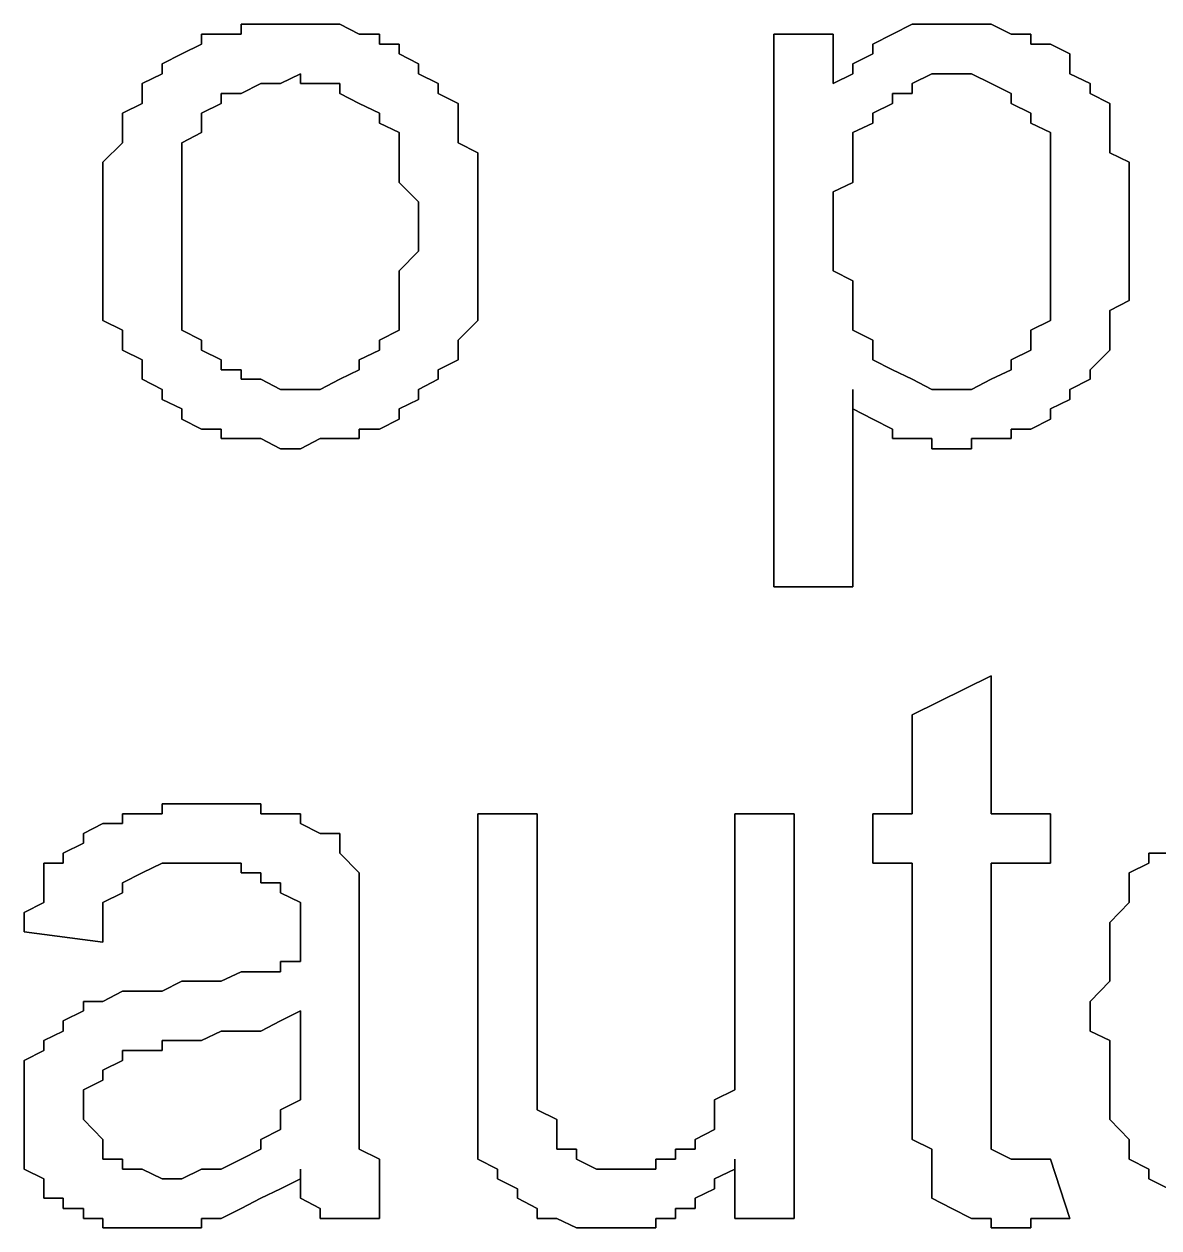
# Model space of a CAD drawing. Header units: metres. Extents: x 2.9 to 42.8, y 1.7 to 28.7.
# Drawn here: x 41.0422 to 41.245, y 14.9243 to 15.1395 of the extents above; entities that cross this region are included whole.
import ezdxf

# ---------------------------------------------------------------- set-up
doc = ezdxf.new("R2010")
doc.units = ezdxf.units.M
doc.layers.add('GRIS', color=8, linetype='Continuous')

msp = doc.modelspace()

# ---------------------------------------------------------------- linework, layer by layer
at = {"layer": 'GRIS', "lineweight": -3}
for points in [[(41.0845, 15.1395), (41.081, 15.1395), (41.0845, 15.1395)], [(41.081, 15.1395), (41.081, 15.1377), (41.081, 15.1395)], [(41.088, 15.1395), (41.0845, 15.1395), (41.088, 15.1395)], [(41.0916, 15.1395), (41.088, 15.1395), (41.0916, 15.1395)], [(41.0951, 15.1395), (41.0916, 15.1395), (41.0951, 15.1395)], [(41.0986, 15.1395), (41.0951, 15.1395), (41.0986, 15.1395)], [(41.1021, 15.1377), (41.0986, 15.1395), (41.1021, 15.1377)], [(41.2009, 15.1395), (41.1974, 15.1377), (41.2009, 15.1395)], [(41.2044, 15.1395), (41.2009, 15.1395), (41.2044, 15.1395)], [(41.208, 15.1395), (41.2044, 15.1395), (41.208, 15.1395)], [(41.2115, 15.1395), (41.208, 15.1395), (41.2115, 15.1395)], [(41.215, 15.1395), (41.2115, 15.1395), (41.215, 15.1395)], [(41.2186, 15.1377), (41.215, 15.1395), (41.2186, 15.1377)], [(41.0774, 15.1377), (41.0739, 15.1377), (41.0774, 15.1377)], [(41.0739, 15.1377), (41.0739, 15.1359), (41.0739, 15.1377)], [(41.081, 15.1377), (41.0774, 15.1377), (41.081, 15.1377)], [(41.1057, 15.1377), (41.1021, 15.1377), (41.1057, 15.1377)], [(41.1057, 15.1359), (41.1057, 15.1377), (41.1057, 15.1359)], [(41.1868, 15.1377), (41.1762, 15.1377), (41.1868, 15.1377)], [(41.1762, 15.1377), (41.1762, 15.0389), (41.1762, 15.1377)], [(41.1868, 15.1289), (41.1868, 15.1377), (41.1868, 15.1289)], [(41.1974, 15.1377), (41.1939, 15.1359), (41.1974, 15.1377)], [(41.2221, 15.1377), (41.2186, 15.1377), (41.2221, 15.1377)], [(41.2221, 15.1359), (41.2221, 15.1377), (41.2221, 15.1359)], [(41.0739, 15.1359), (41.0704, 15.1342), (41.0739, 15.1359)], [(41.1092, 15.1359), (41.1057, 15.1359), (41.1092, 15.1359)], [(41.1092, 15.1342), (41.1092, 15.1359), (41.1092, 15.1342)], [(41.1939, 15.1359), (41.1939, 15.1342), (41.1939, 15.1359)], [(41.2256, 15.1359), (41.2221, 15.1359), (41.2256, 15.1359)], [(41.2291, 15.1342), (41.2256, 15.1359), (41.2291, 15.1342)], [(41.0704, 15.1342), (41.0669, 15.1324), (41.0704, 15.1342)], [(41.1127, 15.1324), (41.1092, 15.1342), (41.1127, 15.1324)], [(41.1939, 15.1342), (41.1903, 15.1324), (41.1939, 15.1342)], [(41.2291, 15.1324), (41.2291, 15.1342), (41.2291, 15.1324)], [(41.0669, 15.1324), (41.0669, 15.1306), (41.0669, 15.1324)], [(41.1127, 15.1306), (41.1127, 15.1324), (41.1127, 15.1306)], [(41.1903, 15.1324), (41.1903, 15.1306), (41.1903, 15.1324)], [(41.2291, 15.1306), (41.2291, 15.1324), (41.2291, 15.1306)], [(41.0669, 15.1306), (41.0633, 15.1289), (41.0669, 15.1306)], [(41.0633, 15.1289), (41.0633, 15.1271), (41.0633, 15.1289)], [(41.081, 15.1271), (41.0845, 15.1289), (41.081, 15.1271)], [(41.0845, 15.1289), (41.088, 15.1289), (41.0845, 15.1289)], [(41.088, 15.1289), (41.0916, 15.1306), (41.088, 15.1289)], [(41.0916, 15.1306), (41.0916, 15.1289), (41.0916, 15.1306)], [(41.0916, 15.1289), (41.0951, 15.1289), (41.0916, 15.1289)], [(41.0951, 15.1289), (41.0986, 15.1289), (41.0951, 15.1289)], [(41.0986, 15.1289), (41.0986, 15.1271), (41.0986, 15.1289)], [(41.1162, 15.1289), (41.1127, 15.1306), (41.1162, 15.1289)], [(41.1162, 15.1271), (41.1162, 15.1289), (41.1162, 15.1271)], [(41.1903, 15.1306), (41.1868, 15.1289), (41.1903, 15.1306)], [(41.2009, 15.1289), (41.2044, 15.1306), (41.2009, 15.1289)], [(41.2009, 15.1271), (41.2009, 15.1289), (41.2009, 15.1271)], [(41.2044, 15.1306), (41.208, 15.1306), (41.2044, 15.1306)], [(41.208, 15.1306), (41.2115, 15.1306), (41.208, 15.1306)], [(41.2115, 15.1306), (41.215, 15.1289), (41.2115, 15.1306)], [(41.215, 15.1289), (41.2186, 15.1271), (41.215, 15.1289)], [(41.2327, 15.1289), (41.2291, 15.1306), (41.2327, 15.1289)], [(41.2327, 15.1271), (41.2327, 15.1289), (41.2327, 15.1271)], [(41.0633, 15.1271), (41.0633, 15.1253), (41.0633, 15.1271)], [(41.0774, 15.1253), (41.0774, 15.1271), (41.0774, 15.1253)], [(41.0774, 15.1271), (41.081, 15.1271), (41.0774, 15.1271)], [(41.0986, 15.1271), (41.1021, 15.1253), (41.0986, 15.1271)], [(41.1198, 15.1253), (41.1162, 15.1271), (41.1198, 15.1253)], [(41.1974, 15.1253), (41.1974, 15.1271), (41.1974, 15.1253)], [(41.1974, 15.1271), (41.2009, 15.1271), (41.1974, 15.1271)], [(41.2186, 15.1271), (41.2186, 15.1253), (41.2186, 15.1271)], [(41.2362, 15.1253), (41.2327, 15.1271), (41.2362, 15.1253)], [(41.0633, 15.1253), (41.0598, 15.1236), (41.0633, 15.1253)], [(41.0739, 15.1236), (41.0774, 15.1253), (41.0739, 15.1236)], [(41.1021, 15.1253), (41.1057, 15.1236), (41.1021, 15.1253)], [(41.1198, 15.1236), (41.1198, 15.1253), (41.1198, 15.1236)], [(41.1939, 15.1236), (41.1974, 15.1253), (41.1939, 15.1236)], [(41.2186, 15.1253), (41.2221, 15.1236), (41.2186, 15.1253)], [(41.2362, 15.1218), (41.2362, 15.1253), (41.2362, 15.1218)], [(41.0598, 15.1236), (41.0598, 15.1218), (41.0598, 15.1236)], [(41.0739, 15.1218), (41.0739, 15.1236), (41.0739, 15.1218)], [(41.1057, 15.1236), (41.1057, 15.1218), (41.1057, 15.1236)], [(41.1198, 15.1218), (41.1198, 15.1236), (41.1198, 15.1218)], [(41.1939, 15.1218), (41.1939, 15.1236), (41.1939, 15.1218)], [(41.2221, 15.1236), (41.2221, 15.1218), (41.2221, 15.1236)], [(41.0598, 15.1218), (41.0598, 15.1201), (41.0598, 15.1218)], [(41.0598, 15.1201), (41.0598, 15.1183), (41.0598, 15.1201)], [(41.0704, 15.1183), (41.0739, 15.1201), (41.0704, 15.1183)], [(41.0739, 15.1201), (41.0739, 15.1218), (41.0739, 15.1201)], [(41.1057, 15.1218), (41.1092, 15.1201), (41.1057, 15.1218)], [(41.1092, 15.1201), (41.1092, 15.1165), (41.1092, 15.1201)], [(41.1198, 15.1183), (41.1198, 15.1218), (41.1198, 15.1183)], [(41.1903, 15.1201), (41.1939, 15.1218), (41.1903, 15.1201)], [(41.1903, 15.1183), (41.1903, 15.1201), (41.1903, 15.1183)], [(41.2221, 15.1218), (41.2256, 15.1201), (41.2221, 15.1218)], [(41.2256, 15.1201), (41.2256, 15.1183), (41.2256, 15.1201)], [(41.2362, 15.1201), (41.2362, 15.1218), (41.2362, 15.1201)], [(41.2362, 15.1165), (41.2362, 15.1201), (41.2362, 15.1165)], [(41.0598, 15.1183), (41.0563, 15.1148), (41.0598, 15.1183)], [(41.0704, 15.1165), (41.0704, 15.1183), (41.0704, 15.1165)], [(41.1233, 15.1165), (41.1198, 15.1183), (41.1233, 15.1165)], [(41.1903, 15.1165), (41.1903, 15.1183), (41.1903, 15.1165)], [(41.2256, 15.1183), (41.2256, 15.1165), (41.2256, 15.1183)], [(41.0704, 15.113), (41.0704, 15.1165), (41.0704, 15.113)], [(41.1092, 15.1165), (41.1092, 15.1148), (41.1092, 15.1165)], [(41.1233, 15.1148), (41.1233, 15.1165), (41.1233, 15.1148)], [(41.1903, 15.113), (41.1903, 15.1165), (41.1903, 15.113)], [(41.2256, 15.1165), (41.2256, 15.113), (41.2256, 15.1165)], [(41.2397, 15.1148), (41.2362, 15.1165), (41.2397, 15.1148)], [(41.0563, 15.1148), (41.0563, 15.113), (41.0563, 15.1148)], [(41.1092, 15.1148), (41.1092, 15.113), (41.1092, 15.1148)], [(41.1233, 15.113), (41.1233, 15.1148), (41.1233, 15.113)], [(41.2397, 15.113), (41.2397, 15.1148), (41.2397, 15.113)], [(41.0563, 15.113), (41.0563, 15.1095), (41.0563, 15.113)], [(41.0704, 15.1112), (41.0704, 15.113), (41.0704, 15.1112)], [(41.1092, 15.113), (41.1092, 15.1112), (41.1092, 15.113)], [(41.1233, 15.1095), (41.1233, 15.113), (41.1233, 15.1095)], [(41.1903, 15.1112), (41.1903, 15.113), (41.1903, 15.1112)], [(41.2256, 15.113), (41.2256, 15.1112), (41.2256, 15.113)], [(41.2397, 15.1112), (41.2397, 15.113), (41.2397, 15.1112)], [(41.0563, 15.1095), (41.0563, 15.1077), (41.0563, 15.1095)], [(41.0704, 15.1095), (41.0704, 15.1112), (41.0704, 15.1095)], [(41.0704, 15.1059), (41.0704, 15.1095), (41.0704, 15.1059)], [(41.1092, 15.1112), (41.1127, 15.1077), (41.1092, 15.1112)], [(41.1233, 15.1077), (41.1233, 15.1095), (41.1233, 15.1077)], [(41.1868, 15.1095), (41.1903, 15.1112), (41.1868, 15.1095)], [(41.1868, 15.1059), (41.1868, 15.1095), (41.1868, 15.1059)], [(41.2256, 15.1112), (41.2256, 15.1077), (41.2256, 15.1112)], [(41.2397, 15.1077), (41.2397, 15.1112), (41.2397, 15.1077)], [(41.0563, 15.1077), (41.0563, 15.1042), (41.0563, 15.1077)], [(41.1127, 15.1077), (41.1127, 15.1059), (41.1127, 15.1077)], [(41.1233, 15.1042), (41.1233, 15.1077), (41.1233, 15.1042)], [(41.2256, 15.1077), (41.2256, 15.1059), (41.2256, 15.1077)], [(41.2397, 15.1059), (41.2397, 15.1077), (41.2397, 15.1059)], [(41.0704, 15.1024), (41.0704, 15.1059), (41.0704, 15.1024)], [(41.1127, 15.1059), (41.1127, 15.1024), (41.1127, 15.1059)], [(41.1868, 15.1024), (41.1868, 15.1059), (41.1868, 15.1024)], [(41.2256, 15.1059), (41.2256, 15.1024), (41.2256, 15.1059)], [(41.2397, 15.1024), (41.2397, 15.1059), (41.2397, 15.1024)], [(41.0563, 15.1042), (41.0563, 15.1024), (41.0563, 15.1042)], [(41.1233, 15.1024), (41.1233, 15.1042), (41.1233, 15.1024)], [(41.0563, 15.1024), (41.0563, 15.1007), (41.0563, 15.1024)], [(41.0563, 15.1007), (41.0563, 15.0971), (41.0563, 15.1007)], [(41.0704, 15.0989), (41.0704, 15.1024), (41.0704, 15.0989)], [(41.1127, 15.1024), (41.1127, 15.1007), (41.1127, 15.1024)], [(41.1127, 15.1007), (41.1127, 15.0989), (41.1127, 15.1007)], [(41.1233, 15.1007), (41.1233, 15.1024), (41.1233, 15.1007)], [(41.1233, 15.0971), (41.1233, 15.1007), (41.1233, 15.0971)], [(41.1868, 15.0989), (41.1868, 15.1024), (41.1868, 15.0989)], [(41.2256, 15.1024), (41.2256, 15.1007), (41.2256, 15.1024)], [(41.2256, 15.1007), (41.2256, 15.0989), (41.2256, 15.1007)], [(41.2397, 15.1007), (41.2397, 15.1024), (41.2397, 15.1007)], [(41.2397, 15.0971), (41.2397, 15.1007), (41.2397, 15.0971)], [(41.0704, 15.0971), (41.0704, 15.0989), (41.0704, 15.0971)], [(41.1127, 15.0989), (41.1092, 15.0954), (41.1127, 15.0989)], [(41.1868, 15.0954), (41.1868, 15.0989), (41.1868, 15.0954)], [(41.2256, 15.0989), (41.2256, 15.0954), (41.2256, 15.0989)], [(41.0563, 15.0971), (41.0563, 15.0954), (41.0563, 15.0971)], [(41.0704, 15.0936), (41.0704, 15.0971), (41.0704, 15.0936)], [(41.1233, 15.0954), (41.1233, 15.0971), (41.1233, 15.0954)], [(41.2397, 15.0954), (41.2397, 15.0971), (41.2397, 15.0954)], [(41.0563, 15.0954), (41.0563, 15.0918), (41.0563, 15.0954)], [(41.1092, 15.0954), (41.1092, 15.0936), (41.1092, 15.0954)], [(41.1233, 15.0918), (41.1233, 15.0954), (41.1233, 15.0918)], [(41.1903, 15.0936), (41.1868, 15.0954), (41.1903, 15.0936)], [(41.2256, 15.0954), (41.2256, 15.0936), (41.2256, 15.0954)], [(41.2397, 15.0936), (41.2397, 15.0954), (41.2397, 15.0936)], [(41.0704, 15.0918), (41.0704, 15.0936), (41.0704, 15.0918)], [(41.1092, 15.0936), (41.1092, 15.0901), (41.1092, 15.0936)], [(41.1903, 15.0918), (41.1903, 15.0936), (41.1903, 15.0918)], [(41.2256, 15.0936), (41.2256, 15.0901), (41.2256, 15.0936)], [(41.2397, 15.0901), (41.2397, 15.0936), (41.2397, 15.0901)], [(41.0563, 15.0918), (41.0563, 15.0901), (41.0563, 15.0918)], [(41.0563, 15.0901), (41.0563, 15.0865), (41.0563, 15.0901)], [(41.0704, 15.0901), (41.0704, 15.0918), (41.0704, 15.0901)], [(41.0704, 15.0865), (41.0704, 15.0901), (41.0704, 15.0865)], [(41.1092, 15.0901), (41.1092, 15.0883), (41.1092, 15.0901)], [(41.1233, 15.0901), (41.1233, 15.0918), (41.1233, 15.0901)], [(41.1233, 15.0883), (41.1233, 15.0901), (41.1233, 15.0883)], [(41.1903, 15.0883), (41.1903, 15.0918), (41.1903, 15.0883)], [(41.2256, 15.0901), (41.2256, 15.0883), (41.2256, 15.0901)], [(41.2362, 15.0883), (41.2397, 15.0901), (41.2362, 15.0883)], [(41.1092, 15.0883), (41.1092, 15.0865), (41.1092, 15.0883)], [(41.1233, 15.0865), (41.1233, 15.0883), (41.1233, 15.0865)], [(41.1903, 15.0865), (41.1903, 15.0883), (41.1903, 15.0865)], [(41.2256, 15.0883), (41.2256, 15.0865), (41.2256, 15.0883)], [(41.2362, 15.0865), (41.2362, 15.0883), (41.2362, 15.0865)], [(41.0563, 15.0865), (41.0598, 15.0848), (41.0563, 15.0865)], [(41.0704, 15.0848), (41.0704, 15.0865), (41.0704, 15.0848)], [(41.1092, 15.0865), (41.1092, 15.0848), (41.1092, 15.0865)], [(41.1198, 15.083), (41.1233, 15.0865), (41.1198, 15.083)], [(41.1903, 15.0848), (41.1903, 15.0865), (41.1903, 15.0848)], [(41.2256, 15.0865), (41.2221, 15.0848), (41.2256, 15.0865)], [(41.2362, 15.083), (41.2362, 15.0865), (41.2362, 15.083)], [(41.0598, 15.0848), (41.0598, 15.083), (41.0598, 15.0848)], [(41.0739, 15.083), (41.0704, 15.0848), (41.0739, 15.083)], [(41.1092, 15.0848), (41.1057, 15.083), (41.1092, 15.0848)], [(41.1939, 15.083), (41.1903, 15.0848), (41.1939, 15.083)], [(41.2221, 15.0848), (41.2221, 15.083), (41.2221, 15.0848)], [(41.0598, 15.083), (41.0598, 15.0812), (41.0598, 15.083)], [(41.0739, 15.0812), (41.0739, 15.083), (41.0739, 15.0812)], [(41.1057, 15.083), (41.1057, 15.0812), (41.1057, 15.083)], [(41.1198, 15.0812), (41.1198, 15.083), (41.1198, 15.0812)], [(41.1939, 15.0812), (41.1939, 15.083), (41.1939, 15.0812)], [(41.2221, 15.083), (41.2221, 15.0812), (41.2221, 15.083)], [(41.2362, 15.0812), (41.2362, 15.083), (41.2362, 15.0812)], [(41.0598, 15.0812), (41.0633, 15.0795), (41.0598, 15.0812)], [(41.0633, 15.0795), (41.0633, 15.0777), (41.0633, 15.0795)], [(41.0774, 15.0795), (41.0739, 15.0812), (41.0774, 15.0795)], [(41.0774, 15.0777), (41.0774, 15.0795), (41.0774, 15.0777)], [(41.1057, 15.0812), (41.1021, 15.0795), (41.1057, 15.0812)], [(41.1021, 15.0795), (41.1021, 15.0777), (41.1021, 15.0795)], [(41.1162, 15.0777), (41.1198, 15.0795), (41.1162, 15.0777)], [(41.1198, 15.0795), (41.1198, 15.0812), (41.1198, 15.0795)], [(41.1939, 15.0795), (41.1939, 15.0812), (41.1939, 15.0795)], [(41.1974, 15.0777), (41.1939, 15.0795), (41.1974, 15.0777)], [(41.2221, 15.0812), (41.2186, 15.0795), (41.2221, 15.0812)], [(41.2186, 15.0795), (41.2186, 15.0777), (41.2186, 15.0795)], [(41.2327, 15.0777), (41.2362, 15.0812), (41.2327, 15.0777)], [(41.0633, 15.0777), (41.0633, 15.076), (41.0633, 15.0777)], [(41.081, 15.0777), (41.0774, 15.0777), (41.081, 15.0777)], [(41.081, 15.076), (41.081, 15.0777), (41.081, 15.076)], [(41.1021, 15.0777), (41.0986, 15.076), (41.1021, 15.0777)], [(41.1162, 15.076), (41.1162, 15.0777), (41.1162, 15.076)], [(41.2009, 15.076), (41.1974, 15.0777), (41.2009, 15.076)], [(41.2186, 15.0777), (41.215, 15.076), (41.2186, 15.0777)], [(41.2327, 15.076), (41.2327, 15.0777), (41.2327, 15.076)], [(41.0633, 15.076), (41.0669, 15.0742), (41.0633, 15.076)], [(41.0845, 15.076), (41.081, 15.076), (41.0845, 15.076)], [(41.088, 15.0742), (41.0845, 15.076), (41.088, 15.0742)], [(41.0986, 15.076), (41.0951, 15.0742), (41.0986, 15.076)], [(41.1127, 15.0742), (41.1162, 15.076), (41.1127, 15.0742)], [(41.2044, 15.0742), (41.2009, 15.076), (41.2044, 15.0742)], [(41.215, 15.076), (41.2115, 15.0742), (41.215, 15.076)], [(41.2291, 15.0742), (41.2327, 15.076), (41.2291, 15.0742)], [(41.0669, 15.0742), (41.0669, 15.0724), (41.0669, 15.0742)], [(41.0916, 15.0742), (41.088, 15.0742), (41.0916, 15.0742)], [(41.0951, 15.0742), (41.0916, 15.0742), (41.0951, 15.0742)], [(41.1127, 15.0724), (41.1127, 15.0742), (41.1127, 15.0724)], [(41.1903, 15.0389), (41.1903, 15.0742), (41.1903, 15.0389)], [(41.1903, 15.0742), (41.1903, 15.0724), (41.1903, 15.0742)], [(41.208, 15.0742), (41.2044, 15.0742), (41.208, 15.0742)], [(41.2115, 15.0742), (41.208, 15.0742), (41.2115, 15.0742)], [(41.2291, 15.0724), (41.2291, 15.0742), (41.2291, 15.0724)], [(41.0669, 15.0724), (41.0704, 15.0707), (41.0669, 15.0724)], [(41.0704, 15.0707), (41.0704, 15.0689), (41.0704, 15.0707)], [(41.1092, 15.0707), (41.1127, 15.0724), (41.1092, 15.0707)], [(41.1092, 15.0689), (41.1092, 15.0707), (41.1092, 15.0689)], [(41.1903, 15.0724), (41.1903, 15.0707), (41.1903, 15.0724)], [(41.1903, 15.0707), (41.1939, 15.0689), (41.1903, 15.0707)], [(41.2256, 15.0707), (41.2291, 15.0724), (41.2256, 15.0707)], [(41.2256, 15.0689), (41.2256, 15.0707), (41.2256, 15.0689)], [(41.0704, 15.0689), (41.0739, 15.0671), (41.0704, 15.0689)], [(41.1057, 15.0671), (41.1092, 15.0689), (41.1057, 15.0671)], [(41.1939, 15.0689), (41.1974, 15.0671), (41.1939, 15.0689)], [(41.2221, 15.0671), (41.2256, 15.0689), (41.2221, 15.0671)], [(41.0739, 15.0671), (41.0774, 15.0671), (41.0739, 15.0671)], [(41.0774, 15.0671), (41.0774, 15.0654), (41.0774, 15.0671)], [(41.1021, 15.0654), (41.1021, 15.0671), (41.1021, 15.0654)], [(41.1021, 15.0671), (41.1057, 15.0671), (41.1021, 15.0671)], [(41.1974, 15.0671), (41.1974, 15.0654), (41.1974, 15.0671)], [(41.2186, 15.0654), (41.2186, 15.0671), (41.2186, 15.0654)], [(41.2186, 15.0671), (41.2221, 15.0671), (41.2186, 15.0671)], [(41.0774, 15.0654), (41.081, 15.0654), (41.0774, 15.0654)], [(41.081, 15.0654), (41.0845, 15.0654), (41.081, 15.0654)], [(41.0845, 15.0654), (41.088, 15.0636), (41.0845, 15.0654)], [(41.0916, 15.0636), (41.0951, 15.0654), (41.0916, 15.0636)], [(41.0951, 15.0654), (41.0986, 15.0654), (41.0951, 15.0654)], [(41.0986, 15.0654), (41.1021, 15.0654), (41.0986, 15.0654)], [(41.1974, 15.0654), (41.2009, 15.0654), (41.1974, 15.0654)], [(41.2009, 15.0654), (41.2044, 15.0654), (41.2009, 15.0654)], [(41.2044, 15.0654), (41.2044, 15.0636), (41.2044, 15.0654)], [(41.2115, 15.0636), (41.2115, 15.0654), (41.2115, 15.0636)], [(41.2115, 15.0654), (41.215, 15.0654), (41.2115, 15.0654)], [(41.215, 15.0654), (41.2186, 15.0654), (41.215, 15.0654)], [(41.088, 15.0636), (41.0916, 15.0636), (41.088, 15.0636)], [(41.2044, 15.0636), (41.208, 15.0636), (41.2044, 15.0636)], [(41.208, 15.0636), (41.2115, 15.0636), (41.208, 15.0636)], [(41.1762, 15.0389), (41.1903, 15.0389), (41.1762, 15.0389)], [(41.215, 15.023), (41.2009, 15.016), (41.215, 15.023)], [(41.215, 14.9983), (41.215, 15.023), (41.215, 14.9983)], [(41.2009, 15.016), (41.2009, 14.9983), (41.2009, 15.016)], [(41.0704, 15.0001), (41.0669, 15.0001), (41.0704, 15.0001)], [(41.0669, 15.0001), (41.0669, 14.9983), (41.0669, 15.0001)], [(41.0739, 15.0001), (41.0704, 15.0001), (41.0739, 15.0001)], [(41.0774, 15.0001), (41.0739, 15.0001), (41.0774, 15.0001)], [(41.081, 15.0001), (41.0774, 15.0001), (41.081, 15.0001)], [(41.0845, 15.0001), (41.081, 15.0001), (41.0845, 15.0001)], [(41.0845, 14.9983), (41.0845, 15.0001), (41.0845, 14.9983)], [(41.0633, 14.9983), (41.0598, 14.9983), (41.0633, 14.9983)], [(41.0598, 14.9983), (41.0598, 14.9966), (41.0598, 14.9983)], [(41.0669, 14.9983), (41.0633, 14.9983), (41.0669, 14.9983)], [(41.088, 14.9983), (41.0845, 14.9983), (41.088, 14.9983)], [(41.0916, 14.9983), (41.088, 14.9983), (41.0916, 14.9983)], [(41.0916, 14.9966), (41.0916, 14.9983), (41.0916, 14.9966)], [(41.1339, 14.9983), (41.1233, 14.9983), (41.1339, 14.9983)], [(41.1233, 14.9983), (41.1233, 14.9542), (41.1233, 14.9983)], [(41.1339, 14.9578), (41.1339, 14.9983), (41.1339, 14.9578)], [(41.1798, 14.9983), (41.1692, 14.9983), (41.1798, 14.9983)], [(41.1692, 14.9983), (41.1692, 14.9595), (41.1692, 14.9983)], [(41.1798, 14.926), (41.1798, 14.9983), (41.1798, 14.926)], [(41.2009, 14.9983), (41.1939, 14.9983), (41.2009, 14.9983)], [(41.1939, 14.9983), (41.1939, 14.9895), (41.1939, 14.9983)], [(41.2256, 14.9983), (41.215, 14.9983), (41.2256, 14.9983)], [(41.2256, 14.9895), (41.2256, 14.9983), (41.2256, 14.9895)], [(41.0563, 14.9966), (41.0528, 14.9948), (41.0563, 14.9966)], [(41.0598, 14.9966), (41.0563, 14.9966), (41.0598, 14.9966)], [(41.0951, 14.9948), (41.0916, 14.9966), (41.0951, 14.9948)], [(41.0528, 14.9931), (41.0492, 14.9913), (41.0528, 14.9931)], [(41.0528, 14.9948), (41.0528, 14.9931), (41.0528, 14.9948)], [(41.0986, 14.9948), (41.0951, 14.9948), (41.0986, 14.9948)], [(41.0986, 14.9931), (41.0986, 14.9948), (41.0986, 14.9931)], [(41.0986, 14.9913), (41.0986, 14.9931), (41.0986, 14.9913)], [(41.0492, 14.9913), (41.0492, 14.9895), (41.0492, 14.9913)], [(41.1021, 14.9878), (41.0986, 14.9913), (41.1021, 14.9878)], [(41.2468, 14.9913), (41.2432, 14.9913), (41.2468, 14.9913)], [(41.2432, 14.9913), (41.2432, 14.9895), (41.2432, 14.9913)], [(41.0492, 14.9895), (41.0457, 14.9895), (41.0492, 14.9895)], [(41.0457, 14.9895), (41.0457, 14.9878), (41.0457, 14.9895)], [(41.0633, 14.9878), (41.0669, 14.9895), (41.0633, 14.9878)], [(41.0669, 14.9895), (41.0704, 14.9895), (41.0669, 14.9895)], [(41.0704, 14.9895), (41.0739, 14.9895), (41.0704, 14.9895)], [(41.0739, 14.9895), (41.0774, 14.9895), (41.0739, 14.9895)], [(41.0774, 14.9895), (41.081, 14.9895), (41.0774, 14.9895)], [(41.081, 14.9895), (41.081, 14.9878), (41.081, 14.9895)], [(41.1939, 14.9895), (41.2009, 14.9895), (41.1939, 14.9895)], [(41.2009, 14.9895), (41.2009, 14.9472), (41.2009, 14.9895)], [(41.215, 14.9472), (41.215, 14.9895), (41.215, 14.9472)], [(41.215, 14.9895), (41.2256, 14.9895), (41.215, 14.9895)], [(41.2432, 14.9895), (41.2397, 14.9878), (41.2432, 14.9895)], [(41.0457, 14.9878), (41.0457, 14.9842), (41.0457, 14.9878)], [(41.0598, 14.986), (41.0633, 14.9878), (41.0598, 14.986)], [(41.081, 14.9878), (41.0845, 14.9878), (41.081, 14.9878)], [(41.0845, 14.9878), (41.0845, 14.986), (41.0845, 14.9878)], [(41.1021, 14.986), (41.1021, 14.9878), (41.1021, 14.986)], [(41.2397, 14.9878), (41.2397, 14.986), (41.2397, 14.9878)], [(41.0598, 14.9842), (41.0598, 14.986), (41.0598, 14.9842)], [(41.0845, 14.986), (41.088, 14.986), (41.0845, 14.986)], [(41.088, 14.986), (41.088, 14.9842), (41.088, 14.986)], [(41.1021, 14.9842), (41.1021, 14.986), (41.1021, 14.9842)], [(41.2397, 14.986), (41.2397, 14.9842), (41.2397, 14.986)], [(41.0457, 14.9825), (41.0422, 14.9807), (41.0457, 14.9825)], [(41.0457, 14.9842), (41.0457, 14.9825), (41.0457, 14.9842)], [(41.0563, 14.9825), (41.0598, 14.9842), (41.0563, 14.9825)], [(41.0563, 14.9789), (41.0563, 14.9825), (41.0563, 14.9789)], [(41.088, 14.9842), (41.0916, 14.9825), (41.088, 14.9842)], [(41.0916, 14.9825), (41.0916, 14.9807), (41.0916, 14.9825)], [(41.1021, 14.9825), (41.1021, 14.9842), (41.1021, 14.9825)], [(41.1021, 14.9807), (41.1021, 14.9825), (41.1021, 14.9807)], [(41.2397, 14.9825), (41.2362, 14.9789), (41.2397, 14.9825)], [(41.2397, 14.9842), (41.2397, 14.9825), (41.2397, 14.9842)], [(41.0422, 14.9807), (41.0422, 14.9772), (41.0422, 14.9807)], [(41.0916, 14.9807), (41.0916, 14.9772), (41.0916, 14.9807)], [(41.1021, 14.9772), (41.1021, 14.9807), (41.1021, 14.9772)], [(41.0563, 14.9772), (41.0563, 14.9789), (41.0563, 14.9772)], [(41.2362, 14.9789), (41.2362, 14.9772), (41.2362, 14.9789)], [(41.0422, 14.9772), (41.0563, 14.9754), (41.0422, 14.9772)], [(41.0563, 14.9754), (41.0563, 14.9772), (41.0563, 14.9754)], [(41.0916, 14.9772), (41.0916, 14.9754), (41.0916, 14.9772)], [(41.1021, 14.9754), (41.1021, 14.9772), (41.1021, 14.9754)], [(41.2362, 14.9772), (41.2362, 14.9754), (41.2362, 14.9772)], [(41.0916, 14.9754), (41.0916, 14.9719), (41.0916, 14.9754)], [(41.1021, 14.9719), (41.1021, 14.9754), (41.1021, 14.9719)], [(41.2362, 14.9754), (41.2362, 14.9719), (41.2362, 14.9754)], [(41.0916, 14.9719), (41.088, 14.9719), (41.0916, 14.9719)], [(41.088, 14.9719), (41.088, 14.9701), (41.088, 14.9719)], [(41.1021, 14.956), (41.1021, 14.9719), (41.1021, 14.956)], [(41.2362, 14.9719), (41.2362, 14.9701), (41.2362, 14.9719)], [(41.081, 14.9701), (41.0774, 14.9684), (41.081, 14.9701)], [(41.0845, 14.9701), (41.081, 14.9701), (41.0845, 14.9701)], [(41.088, 14.9701), (41.0845, 14.9701), (41.088, 14.9701)], [(41.2362, 14.9701), (41.2362, 14.9684), (41.2362, 14.9701)], [(41.0704, 14.9684), (41.0669, 14.9666), (41.0704, 14.9684)], [(41.0739, 14.9684), (41.0704, 14.9684), (41.0739, 14.9684)], [(41.0774, 14.9684), (41.0739, 14.9684), (41.0774, 14.9684)], [(41.2362, 14.9684), (41.2327, 14.9648), (41.2362, 14.9684)], [(41.0598, 14.9666), (41.0563, 14.9648), (41.0598, 14.9666)], [(41.0633, 14.9666), (41.0598, 14.9666), (41.0633, 14.9666)], [(41.0669, 14.9666), (41.0633, 14.9666), (41.0669, 14.9666)], [(41.0528, 14.9631), (41.0492, 14.9613), (41.0528, 14.9631)], [(41.0563, 14.9648), (41.0528, 14.9648), (41.0563, 14.9648)], [(41.0528, 14.9648), (41.0528, 14.9631), (41.0528, 14.9648)], [(41.088, 14.9613), (41.0916, 14.9631), (41.088, 14.9613)], [(41.0916, 14.9631), (41.0916, 14.9578), (41.0916, 14.9631)], [(41.2327, 14.9648), (41.2327, 14.9613), (41.2327, 14.9648)], [(41.0492, 14.9613), (41.0492, 14.9595), (41.0492, 14.9613)], [(41.0845, 14.9595), (41.088, 14.9613), (41.0845, 14.9595)], [(41.2327, 14.9613), (41.2327, 14.9595), (41.2327, 14.9613)], [(41.0492, 14.9595), (41.0457, 14.9578), (41.0492, 14.9595)], [(41.0739, 14.9578), (41.0774, 14.9595), (41.0739, 14.9578)], [(41.0774, 14.9595), (41.081, 14.9595), (41.0774, 14.9595)], [(41.081, 14.9595), (41.0845, 14.9595), (41.081, 14.9595)], [(41.1692, 14.9595), (41.1692, 14.956), (41.1692, 14.9595)], [(41.2327, 14.9595), (41.2362, 14.9578), (41.2327, 14.9595)], [(41.0457, 14.9578), (41.0457, 14.956), (41.0457, 14.9578)], [(41.0669, 14.956), (41.0669, 14.9578), (41.0669, 14.956)], [(41.0669, 14.9578), (41.0704, 14.9578), (41.0669, 14.9578)], [(41.0704, 14.9578), (41.0739, 14.9578), (41.0704, 14.9578)], [(41.0916, 14.9578), (41.0916, 14.9542), (41.0916, 14.9578)], [(41.1339, 14.9542), (41.1339, 14.9578), (41.1339, 14.9542)], [(41.2362, 14.9578), (41.2362, 14.9542), (41.2362, 14.9578)], [(41.0457, 14.956), (41.0422, 14.9542), (41.0457, 14.956)], [(41.0598, 14.9542), (41.0598, 14.956), (41.0598, 14.9542)], [(41.0598, 14.956), (41.0633, 14.956), (41.0598, 14.956)], [(41.0633, 14.956), (41.0669, 14.956), (41.0633, 14.956)], [(41.1021, 14.9525), (41.1021, 14.956), (41.1021, 14.9525)], [(41.1692, 14.956), (41.1692, 14.9542), (41.1692, 14.956)], [(41.0422, 14.9542), (41.0422, 14.9525), (41.0422, 14.9542)], [(41.0422, 14.9525), (41.0422, 14.949), (41.0422, 14.9525)], [(41.0563, 14.9525), (41.0598, 14.9542), (41.0563, 14.9525)], [(41.0563, 14.9507), (41.0563, 14.9525), (41.0563, 14.9507)], [(41.0916, 14.9542), (41.0916, 14.9507), (41.0916, 14.9542)], [(41.1021, 14.949), (41.1021, 14.9525), (41.1021, 14.949)], [(41.1233, 14.9542), (41.1233, 14.9507), (41.1233, 14.9542)], [(41.1339, 14.9525), (41.1339, 14.9542), (41.1339, 14.9525)], [(41.1339, 14.949), (41.1339, 14.9525), (41.1339, 14.949)], [(41.1692, 14.9542), (41.1692, 14.9507), (41.1692, 14.9542)], [(41.2362, 14.9542), (41.2362, 14.9525), (41.2362, 14.9542)], [(41.2362, 14.9525), (41.2362, 14.949), (41.2362, 14.9525)], [(41.0528, 14.949), (41.0563, 14.9507), (41.0528, 14.949)], [(41.0916, 14.9507), (41.0916, 14.949), (41.0916, 14.9507)], [(41.1233, 14.9507), (41.1233, 14.949), (41.1233, 14.9507)], [(41.1692, 14.9507), (41.1692, 14.949), (41.1692, 14.9507)], [(41.0422, 14.949), (41.0422, 14.9472), (41.0422, 14.949)], [(41.0528, 14.9472), (41.0528, 14.949), (41.0528, 14.9472)], [(41.0916, 14.949), (41.0916, 14.9472), (41.0916, 14.949)], [(41.1021, 14.9454), (41.1021, 14.949), (41.1021, 14.9454)], [(41.1233, 14.949), (41.1233, 14.9454), (41.1233, 14.949)], [(41.1339, 14.9472), (41.1339, 14.949), (41.1339, 14.9472)], [(41.1692, 14.949), (41.1656, 14.9472), (41.1692, 14.949)], [(41.2362, 14.949), (41.2362, 14.9472), (41.2362, 14.949)], [(41.0422, 14.9472), (41.0422, 14.9454), (41.0422, 14.9472)], [(41.0528, 14.9454), (41.0528, 14.9472), (41.0528, 14.9454)], [(41.0916, 14.9472), (41.088, 14.9454), (41.0916, 14.9472)], [(41.1339, 14.9454), (41.1339, 14.9472), (41.1339, 14.9454)], [(41.1656, 14.9472), (41.1656, 14.9454), (41.1656, 14.9472)], [(41.2009, 14.9472), (41.2009, 14.9437), (41.2009, 14.9472)], [(41.215, 14.9437), (41.215, 14.9472), (41.215, 14.9437)], [(41.2362, 14.9472), (41.2362, 14.9454), (41.2362, 14.9472)], [(41.0422, 14.9454), (41.0422, 14.9419), (41.0422, 14.9454)], [(41.0528, 14.9437), (41.0528, 14.9454), (41.0528, 14.9437)], [(41.0563, 14.9401), (41.0528, 14.9437), (41.0563, 14.9401)], [(41.088, 14.9454), (41.088, 14.9437), (41.088, 14.9454)], [(41.088, 14.9437), (41.088, 14.9419), (41.088, 14.9437)], [(41.1021, 14.9437), (41.1021, 14.9454), (41.1021, 14.9437)], [(41.1021, 14.9401), (41.1021, 14.9437), (41.1021, 14.9401)], [(41.1233, 14.9454), (41.1233, 14.9437), (41.1233, 14.9454)], [(41.1233, 14.9437), (41.1233, 14.9419), (41.1233, 14.9437)], [(41.1374, 14.9437), (41.1339, 14.9454), (41.1374, 14.9437)], [(41.1374, 14.9401), (41.1374, 14.9437), (41.1374, 14.9401)], [(41.1656, 14.9454), (41.1656, 14.9437), (41.1656, 14.9454)], [(41.1656, 14.9437), (41.1656, 14.9419), (41.1656, 14.9437)], [(41.2009, 14.9437), (41.2009, 14.9401), (41.2009, 14.9437)], [(41.215, 14.9401), (41.215, 14.9437), (41.215, 14.9401)], [(41.2362, 14.9454), (41.2362, 14.9437), (41.2362, 14.9454)], [(41.2362, 14.9437), (41.2397, 14.9401), (41.2362, 14.9437)], [(41.0422, 14.9419), (41.0422, 14.9401), (41.0422, 14.9419)], [(41.088, 14.9419), (41.0845, 14.9401), (41.088, 14.9419)], [(41.1233, 14.9419), (41.1233, 14.9384), (41.1233, 14.9419)], [(41.1656, 14.9419), (41.1621, 14.9401), (41.1656, 14.9419)], [(41.0422, 14.9401), (41.0422, 14.9384), (41.0422, 14.9401)], [(41.0563, 14.9384), (41.0563, 14.9401), (41.0563, 14.9384)], [(41.0845, 14.9401), (41.0845, 14.9384), (41.0845, 14.9401)], [(41.1021, 14.9384), (41.1021, 14.9401), (41.1021, 14.9384)], [(41.1374, 14.9384), (41.1374, 14.9401), (41.1374, 14.9384)], [(41.1621, 14.9401), (41.1621, 14.9384), (41.1621, 14.9401)], [(41.2009, 14.9401), (41.2044, 14.9384), (41.2009, 14.9401)], [(41.215, 14.9384), (41.215, 14.9401), (41.215, 14.9384)], [(41.2397, 14.9401), (41.2397, 14.9384), (41.2397, 14.9401)], [(41.0422, 14.9384), (41.0422, 14.9348), (41.0422, 14.9384)], [(41.0563, 14.9366), (41.0563, 14.9384), (41.0563, 14.9366)], [(41.0845, 14.9384), (41.081, 14.9366), (41.0845, 14.9384)], [(41.1057, 14.9366), (41.1021, 14.9384), (41.1057, 14.9366)], [(41.1233, 14.9384), (41.1233, 14.9366), (41.1233, 14.9384)], [(41.1409, 14.9384), (41.1374, 14.9384), (41.1409, 14.9384)], [(41.1409, 14.9366), (41.1409, 14.9384), (41.1409, 14.9366)], [(41.1621, 14.9384), (41.1586, 14.9384), (41.1621, 14.9384)], [(41.1586, 14.9384), (41.1586, 14.9366), (41.1586, 14.9384)], [(41.2044, 14.9384), (41.2044, 14.9348), (41.2044, 14.9384)], [(41.2186, 14.9366), (41.215, 14.9384), (41.2186, 14.9366)], [(41.2397, 14.9384), (41.2397, 14.9366), (41.2397, 14.9384)], [(41.0598, 14.9366), (41.0563, 14.9366), (41.0598, 14.9366)], [(41.0598, 14.9348), (41.0598, 14.9366), (41.0598, 14.9348)], [(41.081, 14.9366), (41.0774, 14.9348), (41.081, 14.9366)], [(41.1057, 14.9348), (41.1057, 14.9366), (41.1057, 14.9348)], [(41.1233, 14.9366), (41.1268, 14.9348), (41.1233, 14.9366)], [(41.1445, 14.9348), (41.1409, 14.9366), (41.1445, 14.9348)], [(41.1586, 14.9366), (41.1551, 14.9366), (41.1586, 14.9366)], [(41.1551, 14.9366), (41.1551, 14.9348), (41.1551, 14.9366)], [(41.1692, 14.9348), (41.1692, 14.9366), (41.1692, 14.9348)], [(41.1692, 14.9366), (41.1692, 14.926), (41.1692, 14.9366)], [(41.2221, 14.9366), (41.2186, 14.9366), (41.2221, 14.9366)], [(41.2256, 14.9366), (41.2221, 14.9366), (41.2256, 14.9366)], [(41.2291, 14.926), (41.2256, 14.9366), (41.2291, 14.926)], [(41.2397, 14.9366), (41.2432, 14.9348), (41.2397, 14.9366)], [(41.0422, 14.9348), (41.0457, 14.9331), (41.0422, 14.9348)], [(41.0457, 14.9331), (41.0457, 14.9313), (41.0457, 14.9331)], [(41.0633, 14.9348), (41.0598, 14.9348), (41.0633, 14.9348)], [(41.0669, 14.9331), (41.0633, 14.9348), (41.0669, 14.9331)], [(41.0704, 14.9331), (41.0669, 14.9331), (41.0704, 14.9331)], [(41.0739, 14.9348), (41.0704, 14.9331), (41.0739, 14.9348)], [(41.0774, 14.9348), (41.0739, 14.9348), (41.0774, 14.9348)], [(41.088, 14.9313), (41.0916, 14.9331), (41.088, 14.9313)], [(41.0916, 14.9348), (41.0916, 14.9331), (41.0916, 14.9348)], [(41.0916, 14.9331), (41.0916, 14.9348), (41.0916, 14.9331)], [(41.0916, 14.9331), (41.0916, 14.9296), (41.0916, 14.9331)], [(41.1057, 14.9331), (41.1057, 14.9348), (41.1057, 14.9331)], [(41.1057, 14.9296), (41.1057, 14.9331), (41.1057, 14.9296)], [(41.1268, 14.9348), (41.1268, 14.9331), (41.1268, 14.9348)], [(41.1268, 14.9331), (41.1304, 14.9313), (41.1268, 14.9331)], [(41.148, 14.9348), (41.1445, 14.9348), (41.148, 14.9348)], [(41.1515, 14.9348), (41.148, 14.9348), (41.1515, 14.9348)], [(41.1551, 14.9348), (41.1515, 14.9348), (41.1551, 14.9348)], [(41.1656, 14.9331), (41.1692, 14.9348), (41.1656, 14.9331)], [(41.1656, 14.9313), (41.1656, 14.9331), (41.1656, 14.9313)], [(41.2044, 14.9348), (41.2044, 14.9331), (41.2044, 14.9348)], [(41.2044, 14.9331), (41.2044, 14.9313), (41.2044, 14.9331)], [(41.2432, 14.9348), (41.2432, 14.9331), (41.2432, 14.9348)], [(41.2432, 14.9331), (41.2468, 14.9313), (41.2432, 14.9331)], [(41.0457, 14.9313), (41.0457, 14.9296), (41.0457, 14.9313)], [(41.0845, 14.9296), (41.088, 14.9313), (41.0845, 14.9296)], [(41.1304, 14.9313), (41.1304, 14.9296), (41.1304, 14.9313)], [(41.1621, 14.9296), (41.1656, 14.9313), (41.1621, 14.9296)], [(41.2044, 14.9313), (41.2044, 14.9296), (41.2044, 14.9313)], [(41.0457, 14.9296), (41.0492, 14.9296), (41.0457, 14.9296)], [(41.0492, 14.9296), (41.0492, 14.9278), (41.0492, 14.9296)], [(41.081, 14.9278), (41.0845, 14.9296), (41.081, 14.9278)], [(41.0916, 14.9296), (41.0951, 14.9278), (41.0916, 14.9296)], [(41.1057, 14.9278), (41.1057, 14.9296), (41.1057, 14.9278)], [(41.1304, 14.9296), (41.1339, 14.9278), (41.1304, 14.9296)], [(41.1621, 14.9278), (41.1621, 14.9296), (41.1621, 14.9278)], [(41.2044, 14.9296), (41.208, 14.9278), (41.2044, 14.9296)], [(41.0492, 14.9278), (41.0528, 14.9278), (41.0492, 14.9278)], [(41.0528, 14.9278), (41.0528, 14.926), (41.0528, 14.9278)], [(41.0774, 14.926), (41.081, 14.9278), (41.0774, 14.926)], [(41.0951, 14.9278), (41.0951, 14.926), (41.0951, 14.9278)], [(41.1057, 14.926), (41.1057, 14.9278), (41.1057, 14.926)], [(41.1339, 14.9278), (41.1339, 14.926), (41.1339, 14.9278)], [(41.1586, 14.926), (41.1586, 14.9278), (41.1586, 14.926)], [(41.1586, 14.9278), (41.1621, 14.9278), (41.1586, 14.9278)], [(41.208, 14.9278), (41.2115, 14.926), (41.208, 14.9278)], [(41.0528, 14.926), (41.0563, 14.926), (41.0528, 14.926)], [(41.0563, 14.926), (41.0563, 14.9243), (41.0563, 14.926)], [(41.0563, 14.9243), (41.0598, 14.9243), (41.0563, 14.9243)], [(41.0598, 14.9243), (41.0633, 14.9243), (41.0598, 14.9243)], [(41.0633, 14.9243), (41.0669, 14.9243), (41.0633, 14.9243)], [(41.0669, 14.9243), (41.0704, 14.9243), (41.0669, 14.9243)], [(41.0704, 14.9243), (41.0739, 14.9243), (41.0704, 14.9243)], [(41.0739, 14.9243), (41.0739, 14.926), (41.0739, 14.9243)], [(41.0739, 14.926), (41.0774, 14.926), (41.0739, 14.926)], [(41.0951, 14.926), (41.1057, 14.926), (41.0951, 14.926)], [(41.1339, 14.926), (41.1374, 14.926), (41.1339, 14.926)], [(41.1374, 14.926), (41.1409, 14.9243), (41.1374, 14.926)], [(41.1409, 14.9243), (41.1445, 14.9243), (41.1409, 14.9243)], [(41.1445, 14.9243), (41.148, 14.9243), (41.1445, 14.9243)], [(41.148, 14.9243), (41.1515, 14.9243), (41.148, 14.9243)], [(41.1515, 14.9243), (41.1551, 14.9243), (41.1515, 14.9243)], [(41.1551, 14.9243), (41.1551, 14.926), (41.1551, 14.9243)], [(41.1551, 14.926), (41.1586, 14.926), (41.1551, 14.926)], [(41.1692, 14.926), (41.1798, 14.926), (41.1692, 14.926)], [(41.2115, 14.926), (41.215, 14.926), (41.2115, 14.926)], [(41.215, 14.926), (41.215, 14.9243), (41.215, 14.926)], [(41.215, 14.9243), (41.2186, 14.9243), (41.215, 14.9243)], [(41.2186, 14.9243), (41.2221, 14.9243), (41.2186, 14.9243)], [(41.2221, 14.9243), (41.2221, 14.926), (41.2221, 14.9243)], [(41.2221, 14.926), (41.2256, 14.926), (41.2221, 14.926)], [(41.2256, 14.926), (41.2291, 14.926), (41.2256, 14.926)]]:
    msp.add_lwpolyline(points, dxfattribs=at)

doc.saveas('drawing.dxf')
